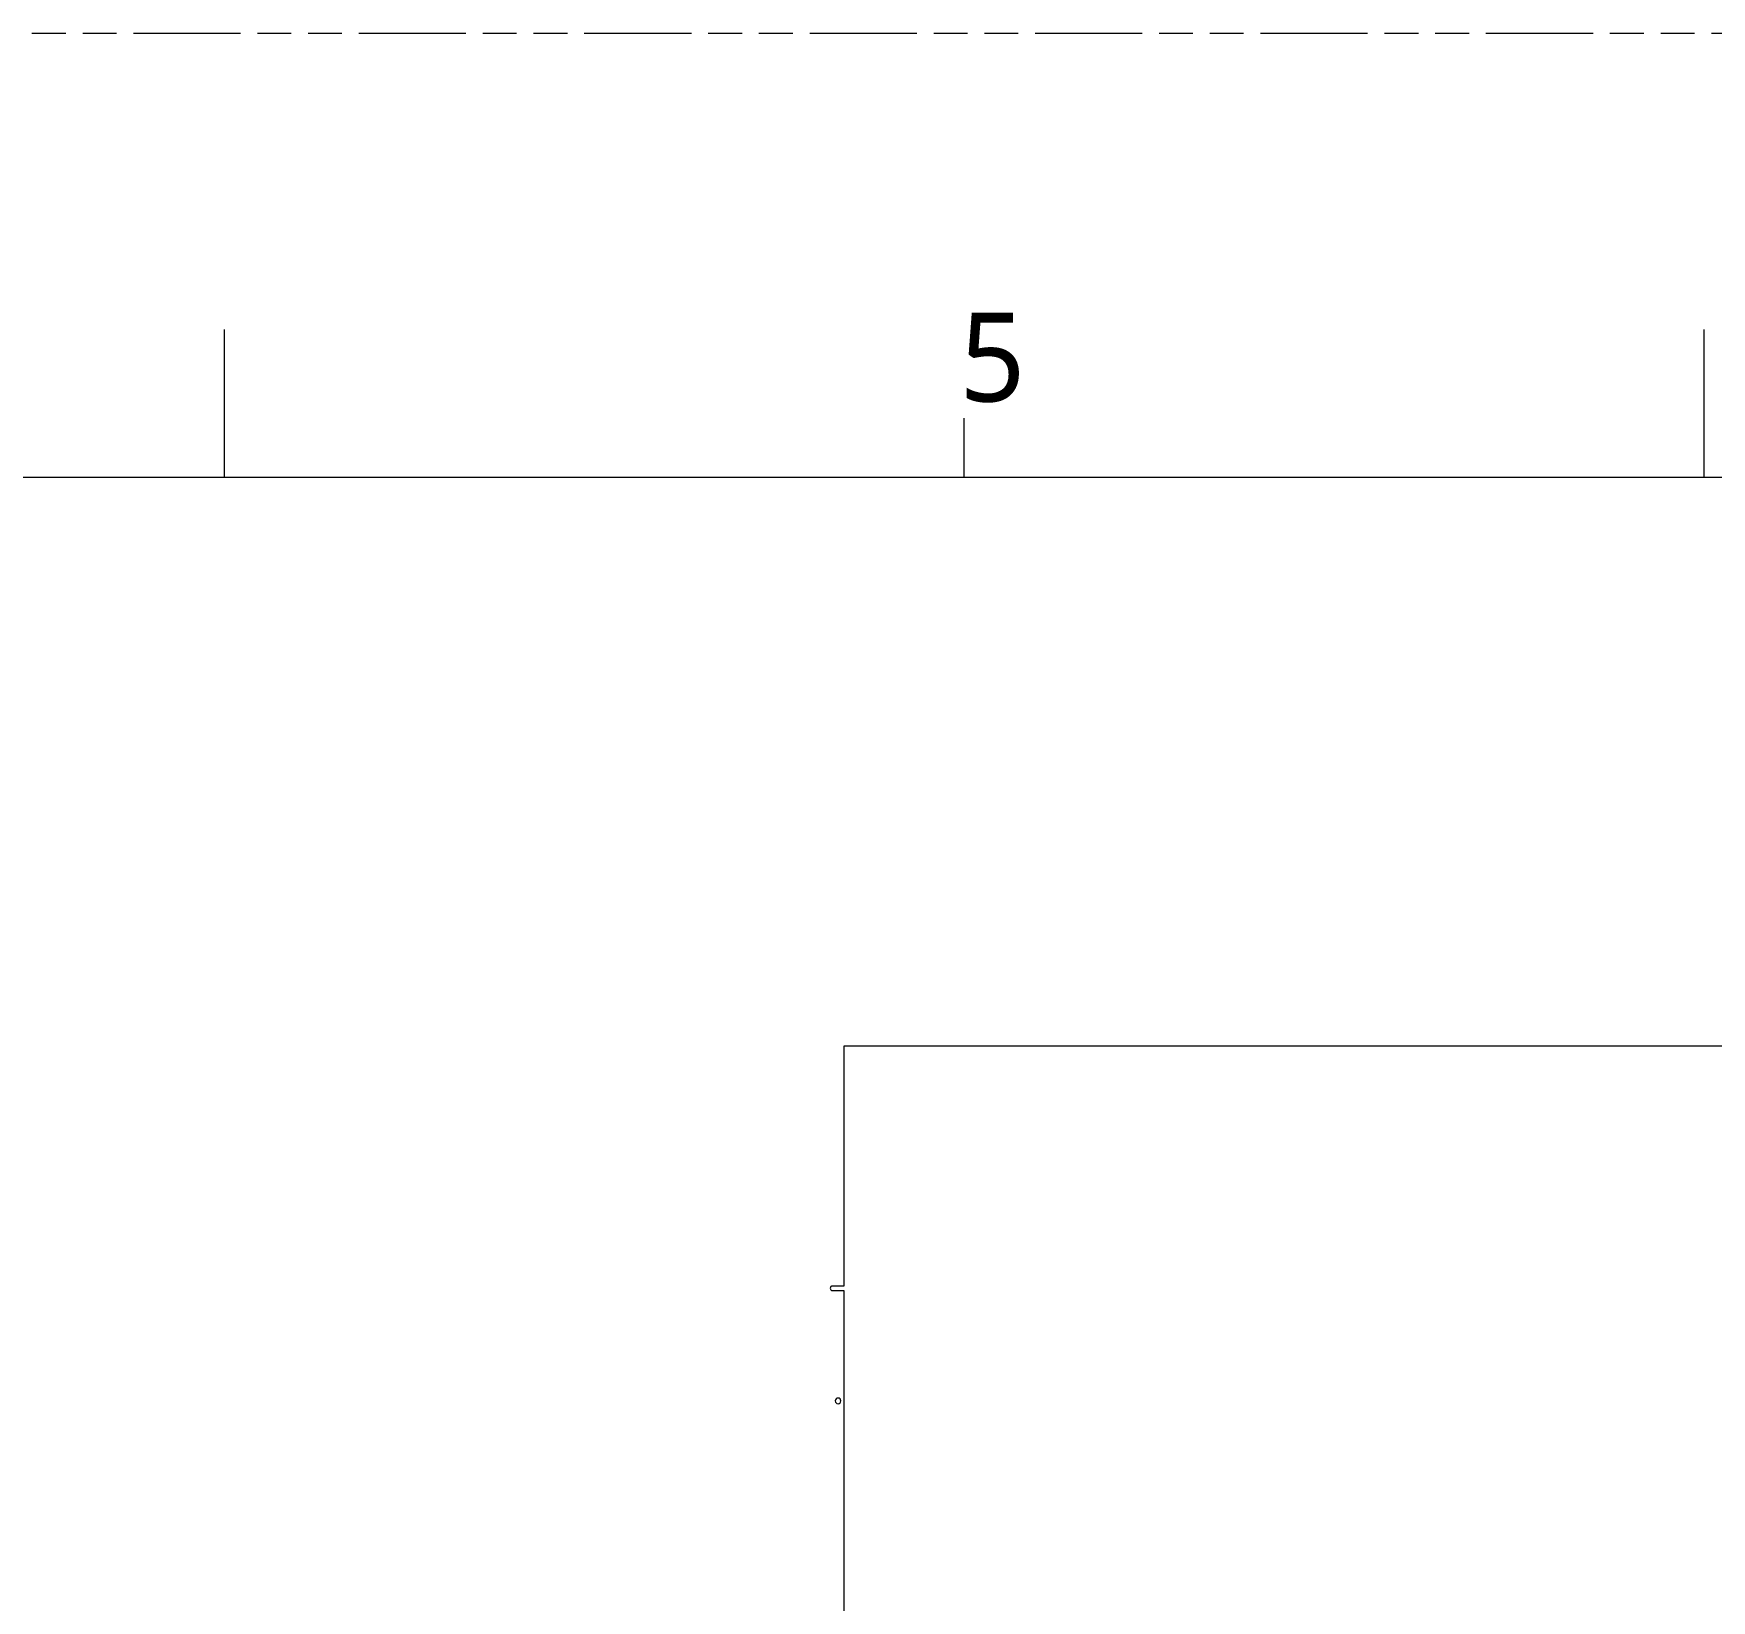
# Model space of a CAD drawing. Extents: x 2864 to 3941, y 2420 to 3182.
# Drawn here: x 3402.8 to 3551.7, y 3042.7 to 3181.8 of the extents above; entities that cross this region are included whole.
import ezdxf

# ---------------------------------------------------------------- set-up
doc = ezdxf.new("R2010")
doc.units = 0
doc.linetypes.add('PHANTOM', pattern=[29.5, 9.5, -1.5, 3, -1.5, 3, -1.5, 9.5])
doc.layers.get('0').update_dxf_attribs({"lineweight": 0})
doc.layers.add('DIM', color=100, linetype='Continuous', lineweight=15)
doc.layers.add('備註', color=1, linetype='Continuous', lineweight=0)
doc.styles.get("Standard").update_dxf_attribs({"font": 'SIMPLEX.SHX', "height": 2.7})

msp = doc.modelspace()

# ---------------------------------------------------------------- linework, layer by layer
at = {"lineweight": 0}
for p, q in [((3419.72774, 3142.38933), (3419.72774, 3155.51673)), ((3551.00174, 3142.38933), (3551.00174, 3155.51673)), ((3485.36474, 3142.38933), (3485.36474, 3147.64029)), ((3908.06702, 3142.38933), (2894.63174, 3142.38933))]:
    msp.add_line(p, q, dxfattribs=at)
at = {"linetype": 'Continuous'}
msp.add_lwpolyline([(3754.67031, 2850.62637), (3754.67031, 3038.42637), (3754.67031, 3070.22637), (3755.67031, 3070.22637, 1), (3755.67031, 3070.62637), (3754.67031, 3070.62637), (3754.67031, 3091.92637), (3741.67031, 3091.92637), (3487.67031, 3091.92637), (3474.67031, 3091.92637), (3474.67031, 3070.62637), (3473.67031, 3070.62637, 1), (3473.67031, 3070.22637), (3474.67031, 3070.22637), (3474.67031, 3038.42637)], format="xyb", dxfattribs=at)
msp.add_lwpolyline([(3474.42031, 3060.42637, 0.414222), (3474.17031, 3060.67637, 0.414222), (3473.92031, 3060.42637, 0.414222), (3474.17031, 3060.17637, 0.414222)], format="xyb", close=True, dxfattribs=at)
at = {"layer": '備註', "color": 2, "linetype": 'PHANTOM', "lineweight": 0}
msp.add_line((3941.15578, 3181.78733), (2864.43501, 3181.78733), dxfattribs=at)

# ---------------------------------------------------------------- texts
at = {"layer": 'DIM', "insert": (3484.9345, 3157.00439), "char_height": 7.87644, "width": 4.7954102, "attachment_point": 1}
msp.add_mtext('{\\fMicrosoft JhengHei|b0|i0|c136|p0;\\C0;5}', dxfattribs=at)

doc.saveas('drawing.dxf')
